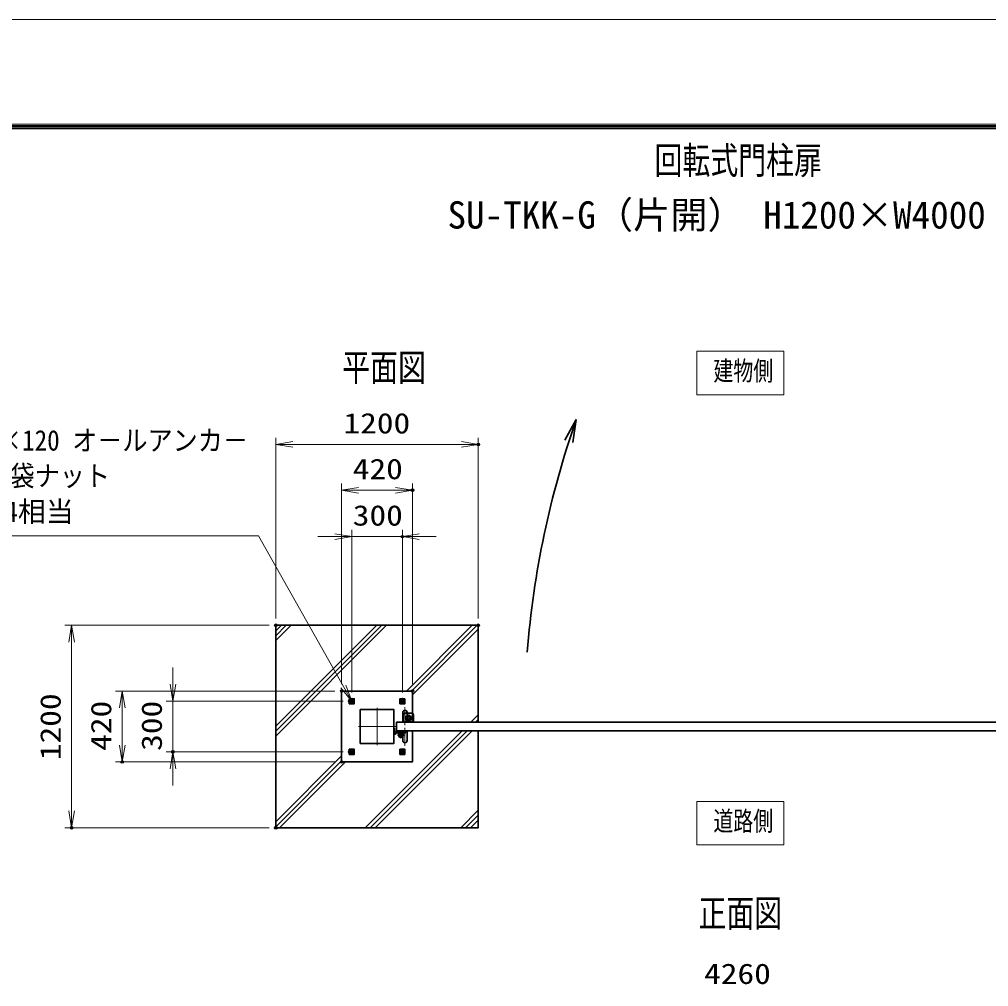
# Model space of a CAD drawing. Units: millimetres at full size. Extents: x -11880 to 11880, y -8400 to 8400.
# Drawn here: x -1377 to 4367, y 2671 to 8400 of the extents above; entities that cross this region are included whole.
import ezdxf
from ezdxf.enums import TextEntityAlignment as Align

# ---------------------------------------------------------------- set-up
doc = ezdxf.new("R2010")
doc.units = ezdxf.units.MM
doc.header["$LTSCALE"] = 30
doc.header["$PDMODE"] = 32
doc.header["$PDSIZE"] = 15
for name, pattern in [('DASHED', [7.5, 6, -1.5]), ('USER1', [9, 6, -0.75, 1.5, -0.75]), ('USER2', [18, 12, -1.5, 3, -1.5])]:
    doc.linetypes.add(name, pattern=pattern)
for name, color, linetype, lineweight in [('0-0_D-TTL', 7, 'Continuous', 18), ('0-1_外形線', 7, 'Continuous', 35), ('0-2_0', 7, 'Continuous', 18), ('0-3_寸法線', 4, 'Continuous', 18), ('0-5_細線', 2, 'Continuous', 35), ('0-6_隠れ線', 140, 'DASHED', 18), ('0-7_軸線', 200, 'USER2', 15), ('0-D_ハッチング', 253, 'Continuous', 13), ('0-F_AM_0N', 7, 'Continuous', 50), ('1-0_AM_7N', 6, 'USER1', 18), ('1-3_AM_4N', 4, 'Continuous', 25)]:
    doc.layers.add(name, color=color, linetype=linetype, lineweight=lineweight)
for name, color, linetype in [('0-4_Defpoints', 7, 'Continuous'), ('0-9_文字3', 254, 'Continuous'), ('1-1_文字', 254, 'Continuous')]:
    doc.layers.add(name, color=color, linetype=linetype)
doc.styles.add('ＭＳ ゴシック', font='')
doc.styles.get('ＭＳ ゴシック').set_extended_font_data('MS Gothic')

# ---------------------------------------------------------------- blocks, each defined once
blk = doc.blocks.new('A$C4093506B')
at = {"layer": '0-1_外形線'}
for p, q in [((-373.3, 0), (376.7, 0)), ((-373.3, -1755), (-373.3, 0)), ((376.7, -1755), (376.7, 0))]:
    blk.add_line(p, q, dxfattribs=at)
blk.add_arc((1.7, -1755), 375, 180, 0, dxfattribs=at)
at = {"layer": '0-7_軸線', "linetype": 'USER1'}
blk.add_line((1.7, 532.5), (1.7, -2662.5), dxfattribs=at)
blk = doc.blocks.new('A$C031A601E')
at = {"layer": '0-1_外形線'}
for p, q in [((-914.7, 739.2), (-914.7, -610.8)), ((-614.7, -910.8), (585.3, -910.8))]:
    blk.add_line(p, q, dxfattribs=at)
blk.add_lwpolyline([(885.3, -610.8), (885.3, 739.2), (-914.7, 739.2)], dxfattribs=at)
for centre, start, end in [((-614.7, -610.8), 180, 270), ((585.3, -610.8), 270, 0)]:
    blk.add_arc(centre, 300, start, end, dxfattribs=at)
at = {"layer": '0-5_細線'}
blk.add_circle((-14.7, -10.8), 525, dxfattribs=at)
at = {"layer": '0-6_隠れ線', "linetype": 'Continuous'}
blk.add_line((-914.7, 589.2), (885.3, 589.2), dxfattribs=at)
at = {"layer": '0-6_隠れ線'}
for radius in [420, 315, 285]:
    blk.add_circle((-14.7, -10.8), radius, dxfattribs=at)
at = {"layer": '0-7_軸線'}
for q in [(-14.7, 645.4), (-670.9, -10.8), (641.6, -10.8), (-14.7, -667.1)]:
    blk.add_line((-14.7, -10.8), q, dxfattribs=at)
blk = doc.blocks.new('_Open')
at = {"layer": '0-2_0', "color": 4}
blk.add_line((-30, 5), (0, 0), dxfattribs=at)
blk.add_lwpolyline([(-30, -5), (0, 0), (-30, 0)], dxfattribs=at)
blk = doc.blocks.new('S52')
at = {"layer": '0-3_寸法線'}
for points in [[(5170579, 82016469.3), (5227742.2, 82016469.3), (5242864.2, 81989690.7), (5244339.4, 81987078.4)], [(5242428.9, 81989444.8), (5244339.4, 81987078.4), (5243299.6, 81989936.5)]]:
    blk.add_lwpolyline(points, dxfattribs=at)
at = {"layer": '0-3_寸法線', "color": 254, "style": 'ＭＳ ゴシック', "width": 0.9}
for s, p in [('4-M12×120 オ－ルアンカ－', (5170147, 82030531.5)), ('4-M12 袋ナット', (5170147, 82024231.5))]:
    blk.add_text(s, height=3637, dxfattribs=at).set_placement(p, align=Align.BOTTOM_LEFT)
at = {"layer": '0-3_寸法線', "color": 254, "style": 'ＭＳ ゴシック'}
blk.add_text('SUS304相当', height=3637, dxfattribs=at).set_placement((5170147, 82017869.9), align=Align.BOTTOM_LEFT)
blk = doc.blocks.new('U18')
at = {"layer": '0-F_AM_0N'}
blk.add_lwpolyline([(4230, 4344.1), (4500, 4188.2), (4770, 4344.1), (4770, 4655.9), (4500, 4811.8), (4230, 4655.9)], close=True, dxfattribs=at)
for radius in [270, 151.6]:
    blk.add_circle((4500, 4500), radius, dxfattribs=at)
at = {"layer": '1-0_AM_7N'}
for p, q in [((4157.1, 4500), (4842.9, 4500)), ((4500, 4842.9), (4500, 4157.1))]:
    blk.add_line(p, q, dxfattribs=at)
at = {"layer": '1-3_AM_4N'}
blk.add_arc((4500, 4500), 180, 260, 170, dxfattribs=at)
blk = doc.blocks.new('U19')
at = {"layer": '0-F_AM_0N'}
blk.add_lwpolyline([(-4230, 4344.1), (-4500, 4188.2), (-4770, 4344.1), (-4770, 4655.9), (-4500, 4811.8), (-4230, 4655.9)], close=True, dxfattribs=at)
for radius in [270, 151.6]:
    blk.add_circle((-4500, 4500), radius, dxfattribs=at)
at = {"layer": '1-0_AM_7N'}
for p, q in [((-4157.1, 4500), (-4842.9, 4500)), ((-4500, 4842.9), (-4500, 4157.1))]:
    blk.add_line(p, q, dxfattribs=at)
at = {"layer": '1-3_AM_4N'}
blk.add_arc((-4500, 4500), 180, 10, 280, dxfattribs=at)
blk = doc.blocks.new('U20')
at = {"layer": '0-F_AM_0N'}
blk.add_lwpolyline([(4230, -4344.1), (4500, -4188.2), (4770, -4344.1), (4770, -4655.9), (4500, -4811.8), (4230, -4655.9)], close=True, dxfattribs=at)
for radius in [270, 151.6]:
    blk.add_circle((4500, -4500), radius, dxfattribs=at)
at = {"layer": '1-0_AM_7N'}
for p, q in [((4157.1, -4500), (4842.9, -4500)), ((4500, -4842.9), (4500, -4157.1))]:
    blk.add_line(p, q, dxfattribs=at)
at = {"layer": '1-3_AM_4N'}
blk.add_arc((4500, -4500), 180, 190, 100, dxfattribs=at)
blk = doc.blocks.new('U21')
at = {"layer": '0-F_AM_0N'}
blk.add_lwpolyline([(-4230, -4344.1), (-4500, -4188.2), (-4770, -4344.1), (-4770, -4655.9), (-4500, -4811.8), (-4230, -4655.9)], close=True, dxfattribs=at)
for radius in [270, 151.6]:
    blk.add_circle((-4500, -4500), radius, dxfattribs=at)
at = {"layer": '1-0_AM_7N'}
for p, q in [((-4157.1, -4500), (-4842.9, -4500)), ((-4500, -4842.9), (-4500, -4157.1))]:
    blk.add_line(p, q, dxfattribs=at)
at = {"layer": '1-3_AM_4N'}
blk.add_arc((-4500, -4500), 180, 80, 350, dxfattribs=at)
blk = doc.blocks.new('A$C67A600EB')
at = {"layer": '0-1_外形線'}
blk.add_lwpolyline([(6300, 750), (6300, 6300), (-6300, 6300), (-6300, -6300), (6300, -6300), (6300, -750)], dxfattribs=at)
for points in [[(-4950, 4950), (-4050, 4950), (-4050, 4050), (-4950, 4050)], [(4950, 4950), (4050, 4950), (4050, 4050), (4950, 4050)], [(-3000, -3000), (3000, -3000), (3000, 3000), (-3000, 3000)], [(-4950, -4950), (-4050, -4950), (-4050, -4050), (-4950, -4050)], [(4950, -4950), (4050, -4950), (4050, -4050), (4950, -4050)]]:
    blk.add_lwpolyline(points, close=True, dxfattribs=at)
at = {"layer": '0-5_細線'}
for p, q in [((3000, -1200), (3000, -300)), ((3000, -300), (3090, -300)), ((3090, -300), (3090, -1044.1)), ((4980, -1020), (3180, -1020)), ((3335.9, -1110), (4980, -1110)), ((3480, -750), (3480, -870)), ((3480, -750), (4980, -750)), ((3480, -870), (4980, -870)), ((3810, -1530), (3810, -1200)), ((3810, -1200), (4650, -1200)), ((3855, -870), (3855, -1020)), ((3855, -1020), (4605, -1020)), ((4028.8, -1350), (4431.2, -1350)), ((4050, -1200), (4050, -1020)), ((4410, -1200), (4410, -1020)), ((4605, -1020), (4605, -870)), ((4650, -1200), (4650, -1530)), ((4980, -870), (4980, -750)), ((4980, -1020), (5129.9, -1057)), ((5106.6, -1143.9), (4980, -1110)), ((5129.9, -1057), (5106.6, -1143.9))]:
    blk.add_line(p, q, dxfattribs=at)
blk.add_circle((3180, -1200), 180, dxfattribs=at)
blk.add_circle((3180, -1200), 180, dxfattribs=at)
for radius, start, end in [(420, 180, 0), (270, 138.18969, 41.81031)]:
    blk.add_arc((4230, -1530), radius, start, end, dxfattribs=at)
at = {"layer": '0-6_隠れ線'}
for centre in [(-4500, 4500), (4500, 4500), (-4500, -4500), (4500, -4500)]:
    blk.add_circle(centre, 300, dxfattribs=at)
at = {"layer": '0-7_軸線'}
for p, q in [((0, -3300), (0, 3300)), ((-3300, 0), (3300, 0)), ((3180, -1200), (2910.5, -1200)), ((3180, -1200), (3180, -930.5)), ((3180, -1200), (3180, -1469.5)), ((3180, -1200), (3449.5, -1200)), ((4230, -1530), (3633.6, -1530)), ((4230, -1530), (4230, -933.6)), ((4230, -1530), (4230, -2126.4)), ((4230, -1530), (4826.4, -1530))]:
    blk.add_line(p, q, dxfattribs=at)
at = {"layer": '0-F_AM_0N'}
for name in ['U19', 'U18', 'U21', 'U20']:
    blk.add_blockref(name, (0, 0), dxfattribs=at)

msp = doc.modelspace()

# ---------------------------------------------------------------- linework, layer by layer
at = {"layer": '0-0_D-TTL'}
for points in [[(-11880, -8400), (11880, -8400), (11880, 8400), (-11880, 8400)], [(-11116.29, 7779.43), (11116.29, 7779.43), (11116.29, -7777.71), (-11116.29, -7777.71)], [(-11109.21, 7772.36), (11109.21, 7772.36), (11109.21, -7770.64), (-11109.21, -7770.64)], [(-11102.14, 7765.29), (11102.14, 7765.29), (11102.14, -7763.57), (-11102.14, -7763.57)], [(-11095.07, 7758.21), (11095.07, 7758.21), (11095.07, -7756.5), (-11095.07, -7756.5)], [(-11088, 7751.14), (11088, 7751.14), (11088, -7749.43), (-11088, -7749.43)]]:
    msp.add_lwpolyline(points, close=True, dxfattribs=at)
at = {"layer": '0-1_外形線'}
for points in [[(143.04, 4811.26), (1343.04, 4811.26), (1343.04, 4236.26)], [(1343.04, 4186.26), (1343.04, 3611.26), (143.04, 3611.26), (143.04, 4811.26)]]:
    msp.add_lwpolyline(points, dxfattribs=at)
msp.add_lwpolyline([(858.04, 4236.26), (4858.04, 4236.26), (4858.04, 4186.26), (858.04, 4186.26)], close=True, dxfattribs=at)
msp.add_circle((928.04, 4261.26), 12.5, dxfattribs=at)
at = {"layer": '0-3_寸法線'}
for p, q in [((143.04, 4851.26), (143.04, 5922.2)), ((1343.04, 4851.26), (1343.04, 5922.2)), ((143.04, 5882.2), (1343.04, 5882.2)), ((533.04, 4461.26), (533.04, 5651.26)), ((953.04, 4461.26), (953.04, 5651.26)), ((533.04, 5611.26), (953.04, 5611.26)), ((593.04, 4412.69), (593.04, 5376.35)), ((893.04, 4412.69), (893.04, 5376.35)), ((493.04, 5336.35), (393.04, 5336.35)), ((593.04, 5336.35), (893.04, 5336.35)), ((993.04, 5336.35), (1093.04, 5336.35)), ((103.04, 4811.26), (-1107.01, 4811.26)), ((-1067.01, 4811.26), (-1067.01, 3611.26)), ((-467.01, 4461.26), (-467.01, 4561.26)), ((493.04, 4421.26), (-807.01, 4421.26)), ((-767.01, 4421.26), (-767.01, 4001.26)), ((541.61, 4361.26), (-507.01, 4361.26)), ((-467.01, 4361.26), (-467.01, 4061.26)), ((541.61, 4061.26), (-507.01, 4061.26)), ((493.04, 4001.26), (-807.01, 4001.26)), ((-467.01, 3961.26), (-467.01, 3861.26)), ((103.04, 3611.26), (-1107.01, 3611.26))]:
    msp.add_line(p, q, dxfattribs=at)
for points in [[(2638.63, 6177.04), (3153.9, 6177.04), (3153.9, 6434.11), (2638.63, 6434.11)], [(2638.63, 3510.28), (3153.9, 3510.28), (3153.9, 3767.36), (2638.63, 3767.36)]]:
    msp.add_lwpolyline(points, close=True, dxfattribs=at)
at = {"layer": '0-4_Defpoints'}
for p in [(1343.04, 5882.2), (953.04, 5611.26), (893.04, 5336.35), (143.04, 4811.26), (143.04, 4811.26), (1343.04, 4811.26), (533.04, 4421.26), (533.04, 4421.26), (953.04, 4421.26), (581.61, 4361.26), (593.04, 4372.69), (893.04, 4372.69), (-467.01, 4061.26), (581.61, 4061.26), (-767.01, 4001.26), (533.04, 4001.26), (-1067.01, 3611.26), (143.04, 3611.26)]:
    msp.add_point(p, dxfattribs=at)
at = {"layer": '0-5_細線'}
for q in [(1855.79, 5907.96), (1902.46, 5894.46)]:
    msp.add_line((1923.49, 6029.14), q, dxfattribs=at)
msp.add_arc((7072.08, 4225.73), 5455.3, 160.69606, 175.52715, dxfattribs=at)
at = {"layer": '0-D_ハッチング'}
for p, q in [((143.04, 4778.24), (176.06, 4811.26)), ((143.04, 4212.56), (741.74, 4811.26)), ((143.04, 4749.24), (205.06, 4811.26)), ((143.04, 4183.56), (770.74, 4811.26)), ((143.04, 4720.24), (234.06, 4811.26)), ((143.04, 4154.56), (799.74, 4811.26)), ((917.43, 4421.26), (1307.43, 4811.26)), ((946.43, 4421.26), (1336.43, 4811.26)), ((953.04, 4398.87), (1343.04, 4788.87)), ((1298.12, 4236.26), (1343.04, 4281.19)), ((1327.12, 4236.26), (1343.04, 4252.19)), ((673.12, 3611.26), (1248.12, 4186.26)), ((702.12, 3611.26), (1277.12, 4186.26)), ((731.12, 3611.26), (1306.12, 4186.26)), ((143.04, 3646.87), (533.04, 4036.87)), ((143.04, 3617.87), (533.04, 4007.87)), ((165.43, 3611.26), (555.43, 4001.26)), ((1238.8, 3611.26), (1343.04, 3715.5)), ((1267.8, 3611.26), (1343.04, 3686.5)), ((1296.8, 3611.26), (1343.04, 3657.5))]:
    msp.add_line(p, q, dxfattribs=at)

# ---------------------------------------------------------------- block references
at = {"layer": '0-1_外形線', "xscale": 0.03333333, "yscale": 0.03333333}
for name, p in [('A$C67A600EB', (743.04, 4211.26)), ('A$C4093506B', (907.98, 4186.26))]:
    msp.add_blockref(name, p, dxfattribs=at)
at = {"layer": '0-1_外形線', "yscale": 0.03333333, "rotation": 180}
for name, p, xscale in [('A$C4093506B', (907.98, 4236.26), -0.03333333), ('A$C031A601E', (927.55, 4260.9), 0.03333333)]:
    msp.add_blockref(name, p, dxfattribs=dict(at, xscale=xscale))
at = {"layer": '0-3_寸法線'}
for name, p, xscale, yscale in [('S52', (-174218.27, -2728541.35), 0.03333333, 0.03333333), ('_Open', (1343.04, 5882.2), 3.333333, 3.333333), ('_Open', (953.04, 5611.26), 3.333333, 3.333333), ('_Open', (593.04, 5336.35), 3.333333, 3.333333)]:
    msp.add_blockref(name, p, dxfattribs=dict(at, xscale=xscale, yscale=yscale))
at = {"layer": '0-3_寸法線', "xscale": 3.333333, "yscale": 3.333333}
for p, rotation in [((143.04, 5882.2), 180), ((533.04, 5611.26), 180), ((893.04, 5336.35), 180), ((-1067.01, 4811.26), 90), ((-467.01, 4361.26), 270), ((-767.01, 4421.26), 90), ((-767.01, 4001.26), 270), ((-467.01, 4061.26), 90), ((-1067.01, 3611.26), 270)]:
    msp.add_blockref('_Open', p, dxfattribs=dict(at, rotation=rotation))

# ---------------------------------------------------------------- texts
at = {"layer": '0-1_外形線', "style": 'ＭＳ ゴシック', "width": 0.75}
for s, p in [('建物側', (2736.22, 6225.75)), ('道路側', (2736.22, 3559))]:
    msp.add_text(s, height=115.5, dxfattribs=at).set_placement(p, align=Align.BOTTOM_LEFT)
at = {"layer": '0-3_寸法線', "color": 254, "style": 'ＭＳ ゴシック', "width": 1.2}
for s, p in [('1200', (543.84, 5910.88)), ('420', (599.04, 5639.95)), ('300', (599.04, 5365.03)), ('4260', (2681.04, 2649.89))]:
    msp.add_text(s, height=121.2, dxfattribs=at).set_placement(p, align=Align.BOTTOM_LEFT)
for s, p in [('1200', (-1095.7, 4012.06)), ('420', (-795.7, 4067.26)), ('300', (-495.7, 4067.26))]:
    msp.add_text(s, height=121.2, rotation=90, dxfattribs=at).set_placement(p, align=Align.BOTTOM_LEFT)
at = {"layer": '0-9_文字3', "style": 'ＭＳ ゴシック', "width": 0.75}
msp.add_text('回転式門柱扉', height=161.7, dxfattribs=at).set_placement((2387.2, 7435.58), align=Align.BOTTOM_LEFT)
at = {"layer": '0-9_文字3', "style": 'ＭＳ ゴシック'}
msp.add_text('SU-TKK-G（片開） H1200×W4000', height=161.6, dxfattribs=at).set_placement((1160.37, 7112.62), align=Align.BOTTOM_LEFT)
at = {"layer": '1-1_文字', "style": 'ＭＳ ゴシック', "width": 0.75}
for s, p in [('平面図', (536.2, 6209.1)), ('正面図', (2647.56, 2975.76))]:
    msp.add_text(s, height=161.7, dxfattribs=at).set_placement(p, align=Align.BOTTOM_LEFT)

doc.saveas('drawing.dxf')
